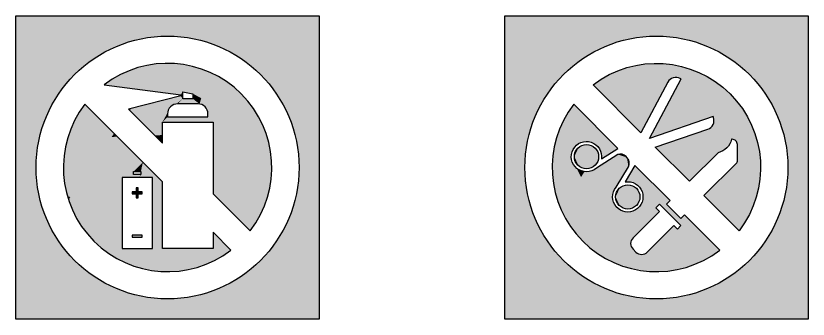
# Model space of a CAD drawing. Extents: x 1216 to 44401, y 2119 to 23617.
# Drawn here: x 35742 to 38353, y 9246 to 10246 of the extents above; entities that cross this region are included whole.
import ezdxf

# ---------------------------------------------------------------- set-up
doc = ezdxf.new("R2010")
doc.units = 0
doc.header["$LTSCALE"] = 10
doc.header["$MEASUREMENT"] = 0
doc.layers.get('0').update_dxf_attribs({"linetype": 'CONTINUOUS'})

# ---------------------------------------------------------------- blocks, each defined once
blk = doc.blocks.new('A$C2D9401E5')
at = {"color": 142, "true_color": 0x0094d4}
for points in [[(0, 0), (0, 1000), (1000, 1000), (1000, 0)], [(583.3, 743.3), (583.3, 726.7), (550, 726.7), (550, 750)], [(388.3, 486.7), (411.7, 486.7), (411.7, 476.7), (388.3, 476.7)], [(450, 466.7), (350, 466.7), (350, 233.3), (450, 233.3)], [(403.3, 420), (403.3, 433.3), (396.7, 433.3), (396.7, 420), (383.3, 420), (383.3, 413.3), (396.7, 413.3), (396.7, 400), (403.3, 400), (403.3, 413.3), (416.7, 413.3), (416.7, 420)], [(383.3, 276.5), (383.3, 269.8), (416.7, 269.8), (416.7, 276.5)]]:
    blk.add_lwpolyline(points, close=True, dxfattribs=at)
for points in [[(370.9, 692.8), (483.3, 580.3), (483.3, 650), (650, 650), (650, 413.6), (772.5, 291.1, 0.876493), (291.1, 772.5), (543.3, 739.2), (543.3, 736.6)], [(483.3, 233.3), (483.3, 453), (227.5, 708.9, 0.876493), (708.9, 227.5), (650, 286.4), (650, 233.3)], [(633.3, 666.7), (633.3, 676.7, 0.414214), (600, 710), (533.3, 710, 0.414214), (500, 676.7), (500, 666.7)]]:
    blk.add_lwpolyline(points, format="xyb", close=True, dxfattribs=at)
blk.add_circle((500, 500), 433.3, dxfattribs=at)
at = {"color": 142, "linetype": 'CONTINUOUS', "true_color": 0x0094d4}
for points in [[(245, 850.4), (289.3, 878.6), (0, 1000)], [(289.3, 878.6), (336.6, 901.4), (0, 1000)], [(336.6, 901.4), (386.4, 918.2), (0, 1000)], [(386.4, 918.2), (437.8, 928.8), (0, 1000)], [(437.8, 928.8), (490.2, 933.2), (0, 1000)], [(490.2, 933.2), (589.9, 1000), (0, 1000)], [(0, 589.1), (168.3, 778.8), (0, 1000)], [(168.3, 778.8), (204.5, 816.9), (0, 1000)], [(204.5, 816.9), (245, 850.4), (0, 1000)], [(490.2, 933.2), (542.7, 931.2), (589.9, 1000)], [(589.9, 1000), (542.7, 931.2), (552.8, 930.1)], [(589.9, 1000), (552.8, 930.1), (562.9, 928.7)], [(589.9, 1000), (562.9, 928.7), (573, 927.1)], [(589.9, 1000), (573, 927.1), (583, 925.3)], [(589.9, 1000), (583, 925.3), (593, 923.2)], [(589.9, 1000), (661.2, 902.2), (689.4, 1000)], [(589.9, 1000), (651.7, 905.9), (661.2, 902.2)], [(589.9, 1000), (642.1, 909.4), (651.7, 905.9)], [(589.9, 1000), (632.4, 912.6), (642.1, 909.4)], [(589.9, 1000), (622.6, 915.6), (632.4, 912.6)], [(589.9, 1000), (612.8, 918.4), (622.6, 915.6)], [(589.9, 1000), (602.9, 920.9), (612.8, 918.4)], [(589.9, 1000), (593, 923.2), (602.9, 920.9)], [(1000, 1000), (661.2, 902.2), (690.9, 889)], [(1000, 1000), (689.4, 1000), (661.2, 902.2)], [(1000, 1000), (690.9, 889), (719.6, 873.6)], [(1000, 1000), (719.6, 873.6), (747.1, 856)], [(1000, 1000), (747.1, 856), (773.1, 836.4)], [(1000, 1000), (773.1, 836.4), (797.6, 815)], [(1000, 1000), (797.6, 815), (820.4, 791.7)], [(1000, 1000), (820.4, 791.7), (841.4, 766.8)], [(1000, 1000), (841.4, 766.8), (860.5, 740.4)], [(1000, 1000), (860.5, 740.4), (877.6, 712.7)], [(1000, 1000), (877.6, 712.7), (892.5, 683.7)], [(1000, 1000), (892.5, 683.7), (905.2, 653.7)], [(1000, 1000), (905.2, 653.7), (915.6, 622.8)], [(1000, 1000), (915.6, 622.8), (1000, 625.9)], [(421.8, 755.3), (430.8, 836.3), (414.1, 832.4)], [(421.8, 755.3), (482, 842.9), (464.8, 841.5)], [(482, 842.9), (421.8, 755.3), (543.3, 739.2)], [(421.8, 755.3), (464.8, 841.5), (447.8, 839.3)], [(421.8, 755.3), (447.8, 839.3), (430.8, 836.3)], [(482, 842.9), (583.3, 743.3), (495.1, 843.3)], [(482, 842.9), (550, 750), (583.3, 743.3)], [(482, 842.9), (543.3, 739.2), (550, 750)], [(583.3, 743.3), (508.3, 843.2), (495.1, 843.3)], [(583.3, 743.3), (521.4, 842.7), (508.3, 843.2)], [(583.3, 743.3), (534.5, 841.6), (521.4, 842.7)], [(583.3, 743.3), (547.6, 840), (534.5, 841.6)], [(583.3, 743.3), (560.6, 837.9), (547.6, 840)], [(583.3, 743.3), (573.5, 835.4), (560.6, 837.9)], [(421.8, 755.3), (365.2, 815.8), (349.6, 808.6)], [(421.8, 755.3), (381.2, 822.1), (365.2, 815.8)], [(421.8, 755.3), (397.5, 827.7), (381.2, 822.1)], [(421.8, 755.3), (414.1, 832.4), (397.5, 827.7)], [(583.3, 743.3), (586.3, 832.3), (573.5, 835.4)], [(583.3, 743.3), (599, 828.8), (586.3, 832.3)], [(583.3, 743.3), (611.5, 824.7), (599, 828.8)], [(583.3, 743.3), (623.9, 820.2), (611.5, 824.7)], [(583.3, 743.3), (636, 815.2), (623.9, 820.2)], [(583.3, 743.3), (611, 728.5), (636, 815.2)], [(636, 815.2), (605.5, 709.5), (609.3, 708.7)], [(636, 815.2), (609.3, 708.7), (613, 707.4)], [(636, 815.2), (613, 707.4), (616.5, 705.6)], [(636, 815.2), (616.5, 705.6), (619.8, 703.5)], [(636, 815.2), (619.8, 703.5), (622.8, 701)], [(636, 815.2), (622.8, 701), (625.4, 698.2)], [(636, 815.2), (625.4, 698.2), (627.8, 695.1)], [(636, 815.2), (627.8, 695.1), (629.7, 691.7)], [(636, 815.2), (629.7, 691.7), (631.3, 688.1)], [(636, 815.2), (631.3, 688.1), (632.4, 684.4)], [(636, 815.2), (632.4, 684.4), (633.1, 680.6)], [(636, 815.2), (633.1, 680.6), (633.3, 676.7)], [(821.9, 619.4), (636, 815.2), (633.3, 666.7)], [(636, 815.2), (633.3, 676.7), (633.3, 666.7)], [(821.9, 619.4), (656.9, 805.4), (636, 815.2)], [(421.8, 755.3), (319.5, 792), (305.1, 782.6)], [(421.8, 755.3), (334.3, 800.7), (319.5, 792)], [(421.8, 755.3), (349.6, 808.6), (334.3, 800.7)], [(821.9, 619.4), (677.1, 794.1), (656.9, 805.4)], [(821.9, 619.4), (696.5, 781.5), (677.1, 794.1)], [(0, 589.1), (137, 736.7), (168.3, 778.8)], [(421.8, 755.3), (305.1, 782.6), (291.1, 772.5)], [(821.9, 619.4), (715, 767.6), (696.5, 781.5)], [(821.9, 619.4), (732.6, 752.6), (715, 767.6)], [(0, 589.1), (111, 691), (137, 736.7)], [(550, 726.7), (542.5, 736.4), (380.6, 695.3)], [(550, 726.7), (550, 735.6), (542.5, 736.4)], [(543.3, 739.2), (550, 735.6), (550, 750)], [(543.3, 739.2), (543.3, 736.3), (550, 735.6)], [(583.3, 743.3), (583.3, 731.7), (611, 728.5)], [(605.1, 709.6), (583.3, 731.7), (583.3, 726.7)], [(605.1, 709.6), (611, 728.5), (583.3, 731.7)], [(821.9, 619.4), (749, 736.3), (732.6, 752.6)], [(821.9, 619.4), (764.4, 719), (749, 736.3)], [(227.5, 708.9), (170.2, 595.4), (315.7, 600.8)], [(227.5, 708.9), (173.3, 605.6), (170.2, 595.4)], [(227.5, 708.9), (176.7, 615.7), (173.3, 605.6)], [(227.5, 708.9), (180.5, 625.6), (176.7, 615.7)], [(227.5, 708.9), (184.5, 635.5), (180.5, 625.6)], [(227.5, 708.9), (188.9, 645.2), (184.5, 635.5)], [(227.5, 708.9), (193.5, 654.8), (188.9, 645.2)], [(227.5, 708.9), (198.5, 664.2), (193.5, 654.8)], [(227.5, 708.9), (203.7, 673.5), (198.5, 664.2)], [(227.5, 708.9), (209.3, 682.6), (203.7, 673.5)], [(227.5, 708.9), (215.1, 691.6), (209.3, 682.6)], [(227.5, 708.9), (221.2, 700.3), (215.1, 691.6)], [(227.5, 708.9), (315.7, 600.8), (323.8, 612.5)], [(529, 709.7), (550, 726.7), (375.6, 688)], [(550, 726.7), (380.6, 695.3), (375.6, 688)], [(524.7, 708.9), (529, 709.7), (375.6, 688)], [(520.6, 707.5), (524.7, 708.9), (375.6, 688)], [(516.7, 705.5), (520.6, 707.5), (375.6, 688)], [(513, 703.1), (516.7, 705.5), (375.6, 688)], [(529, 709.7), (533.3, 710), (550, 726.7)], [(533.3, 710), (600, 710), (550, 726.7)], [(600, 710), (600.5, 710), (550, 726.7)], [(600.5, 710), (600.9, 710), (550, 726.7)], [(600.9, 710), (601.4, 710), (550, 726.7)], [(601.4, 710), (601.8, 709.9), (550, 726.7)], [(601.8, 709.9), (602.3, 709.9), (550, 726.7)], [(602.3, 709.9), (602.8, 709.9), (550, 726.7)], [(602.8, 709.9), (603.2, 709.8), (550, 726.7)], [(603.2, 709.8), (603.7, 709.8), (550, 726.7)], [(603.7, 709.8), (604.1, 709.7), (550, 726.7)], [(604.1, 709.7), (604.6, 709.7), (550, 726.7)], [(604.6, 709.7), (605.1, 709.6), (550, 726.7)], [(605.1, 709.6), (583.3, 726.7), (550, 726.7)], [(605.1, 709.6), (605.5, 709.5), (611, 728.5)], [(821.9, 619.4), (778.5, 700.8), (764.4, 719)], [(0, 589.1), (90.8, 642.5), (111, 691)], [(375.6, 688), (380.6, 695.3), (370.9, 692.8)], [(509.8, 700.2), (513, 703.1), (375.6, 688)], [(506.9, 697), (509.8, 700.2), (375.6, 688)], [(504.5, 693.3), (506.9, 697), (375.6, 688)], [(502.5, 689.4), (504.5, 693.3), (375.6, 688)], [(483.3, 650), (502.5, 689.4), (375.6, 688)], [(483.3, 650), (375.6, 688), (483.3, 606.9)], [(375.6, 688), (457.7, 606), (483.3, 606.9)], [(483.3, 650), (501.1, 685.3), (502.5, 689.4)], [(483.3, 650), (500.3, 681), (501.1, 685.3)], [(483.3, 650), (500, 676.7), (500.3, 681)], [(821.9, 619.4), (791.4, 681.6), (778.5, 700.8)], [(821.9, 619.4), (803, 661.5), (791.4, 681.6)], [(483.3, 650), (500, 666.7), (500, 676.7)], [(483.3, 650), (593.1, 666.7), (500, 666.7)], [(483.3, 650), (588.3, 650), (593.1, 666.7)], [(633.3, 666.7), (588.3, 650), (650, 650)], [(633.3, 666.7), (593.1, 666.7), (588.3, 650)], [(821.9, 619.4), (633.3, 666.7), (650, 650)], [(821.9, 619.4), (813.1, 640.8), (803, 661.5)], [(0, 589.1), (76.5, 592), (90.8, 642.5)], [(821.9, 619.4), (650, 650), (650, 613)], [(315.7, 600.8), (156.7, 500.1), (157, 484)], [(315.7, 600.8), (157, 516.2), (156.7, 500.1)], [(315.7, 600.8), (157, 484), (158.2, 467.9)], [(315.7, 600.8), (158.2, 532.2), (157, 516.2)], [(315.7, 600.8), (158.2, 467.9), (160.1, 451.9)], [(315.7, 600.8), (160.1, 548.2), (158.2, 532.2)], [(315.7, 600.8), (160.1, 451.9), (162.7, 436)], [(315.7, 600.8), (162.7, 564.1), (160.1, 548.2)], [(315.7, 600.8), (162.7, 436), (166, 420.3)], [(315.7, 600.8), (166.1, 579.8), (162.7, 564.1)], [(315.7, 600.8), (166, 420.3), (170.2, 404.7)], [(315.7, 600.8), (170.2, 595.4), (166.1, 579.8)], [(315.7, 600.8), (170.2, 404.7), (179.8, 402.8)], [(388.3, 486.7), (315.7, 600.8), (179.8, 402.8)], [(388.3, 486.7), (334.9, 601.5), (315.7, 600.8)], [(388.3, 486.7), (418.8, 517.6), (334.9, 601.5)], [(457.7, 606), (483.3, 580.3), (483.3, 606.9)], [(821.9, 619.4), (650, 413.6), (772.5, 291.1)], [(821.9, 619.4), (650, 613), (650, 413.6)], [(821.9, 619.4), (772.5, 291.1), (789.1, 314.8)], [(821.9, 619.4), (789.1, 314.8), (803.6, 339.7)], [(821.9, 619.4), (803.6, 339.7), (816, 365.8)], [(821.9, 619.4), (816, 365.8), (826.2, 392.8)], [(821.9, 619.4), (837.4, 563.8), (830.8, 591.9)], [(821.9, 619.4), (841.5, 535.2), (837.4, 563.8)], [(821.9, 619.4), (843.3, 506.4), (841.5, 535.2)], [(821.9, 619.4), (842.6, 477.6), (843.3, 506.4)], [(821.9, 619.4), (839.5, 448.9), (842.6, 477.6)], [(821.9, 619.4), (834, 420.6), (839.5, 448.9)], [(821.9, 619.4), (826.2, 392.8), (834, 420.6)], [(1000, 0), (1000, 625.9), (915, 375.3)], [(1000, 625.9), (928.7, 437), (915, 375.3)], [(1000, 625.9), (915.6, 622.8), (918.4, 612.8)], [(1000, 625.9), (918.4, 612.8), (921, 602.8)], [(1000, 625.9), (921, 602.8), (923.3, 592.7)], [(1000, 625.9), (923.3, 592.7), (925.4, 582.5)], [(1000, 625.9), (925.4, 582.5), (927.3, 572.3)], [(1000, 625.9), (927.3, 572.3), (928.9, 562)], [(1000, 625.9), (933.3, 500), (928.7, 437)], [(1000, 625.9), (928.9, 562), (930.2, 551.8)], [(1000, 625.9), (930.2, 551.8), (931.3, 541.4)], [(1000, 625.9), (931.3, 541.4), (932.2, 531.1)], [(1000, 625.9), (932.2, 531.1), (932.8, 520.7)], [(1000, 625.9), (932.8, 520.7), (933.2, 510.4)], [(1000, 625.9), (933.2, 510.4), (933.3, 500)], [(0, 437.5), (76.5, 592), (0, 589.1)], [(0, 437.5), (75, 584.4), (76.5, 592)], [(75, 584.4), (76.5, 592), (0, 589.1)], [(0, 437.5), (73.5, 576.8), (75, 584.4)], [(0, 437.5), (72.2, 569.2), (73.5, 576.8)], [(0, 140.9), (72.2, 569.2), (73.5, 576.8)], [(0, 437.5), (71.1, 561.6), (72.2, 569.2)], [(0, 140.9), (71.1, 561.6), (72.2, 569.2)], [(0, 437.5), (70, 553.9), (71.1, 561.6)], [(0, 140.9), (70, 553.9), (71.1, 561.6)], [(0, 437.5), (69.1, 546.2), (70, 553.9)], [(0, 140.9), (69.1, 546.2), (70, 553.9)], [(0, 437.5), (68.4, 538.6), (69.1, 546.2)], [(0, 140.9), (68.4, 538.6), (69.1, 546.2)], [(0, 437.5), (67.8, 530.9), (68.4, 538.6)], [(0, 140.9), (67.8, 530.9), (68.4, 538.6)], [(0, 437.5), (67.3, 523.2), (67.8, 530.9)], [(0, 140.9), (67.3, 523.2), (67.8, 530.9)], [(0, 437.5), (66.9, 515.4), (67.3, 523.2)], [(0, 140.9), (66.9, 515.4), (67.3, 523.2)], [(0, 437.5), (66.7, 507.7), (66.9, 515.4)], [(0, 140.9), (66.7, 507.7), (66.9, 515.4)], [(0, 437.5), (66.7, 500), (66.7, 507.7)], [(0, 140.9), (66.7, 500), (66.7, 507.7)], [(0, 437.5), (66.7, 493.6), (66.7, 500)], [(0, 140.9), (67, 483.2), (66.7, 500)], [(388.3, 486.7), (412.1, 486.7), (418.8, 517.6)], [(483.3, 453), (418.8, 517.6), (411.7, 484.5)], [(0, 437.5), (66.9, 487.2), (66.7, 493.6)], [(0, 437.5), (67.1, 480.7), (66.9, 487.2)], [(0, 140.9), (68, 466.4), (67, 483.2)], [(0, 437.5), (67.4, 474.3), (67.1, 480.7)], [(0, 437.5), (67.9, 467.9), (67.4, 474.3)], [(350, 466.7), (388.3, 486.7), (179.8, 402.8)], [(350, 466.7), (388.3, 476.7), (388.3, 486.7)], [(350, 466.7), (410, 476.7), (388.3, 476.7)], [(350, 466.7), (407.8, 466.7), (410, 476.7)], [(411.7, 476.7), (407.8, 466.7), (450, 466.7)], [(411.7, 476.7), (410, 476.7), (407.8, 466.7)], [(483.3, 453), (411.7, 484.5), (450, 466.7)], [(411.7, 484.5), (411.7, 476.7), (450, 466.7)], [(0, 437.5), (68.4, 461.5), (67.9, 467.9)], [(0, 140.9), (69.6, 449.6), (68, 466.4)], [(0, 437.5), (69, 455.1), (68.4, 461.5)], [(0, 437.5), (69.7, 448.7), (69, 455.1)], [(0, 140.9), (71.9, 433), (69.6, 449.6)], [(0, 437.5), (70.5, 442.4), (69.7, 448.7)], [(350, 466.7), (179.8, 402.8), (350, 370)], [(483.3, 453), (450, 466.7), (483.3, 344.3)], [(450, 466.7), (450, 350.8), (483.3, 344.3)], [(0, 437.5), (71.4, 436), (70.5, 442.4)], [(0, 140.9), (73.5, 423.3), (0, 437.5)], [(0, 437.5), (72.4, 429.7), (71.4, 436)], [(0, 437.5), (73.5, 423.3), (72.4, 429.7)], [(0, 140.9), (74.8, 416.4), (71.9, 433)], [(0, 140.9), (75.5, 413.1), (73.5, 423.3)], [(403.3, 420), (383.3, 413.3), (396.7, 413.3)], [(403.3, 420), (383.3, 420), (383.3, 413.3)], [(403.3, 420), (396.7, 420), (383.3, 420)], [(403.3, 420), (396.7, 433.3), (396.7, 420)], [(403.3, 420), (403.3, 433.3), (396.7, 433.3)], [(403.3, 420), (396.7, 400), (403.3, 400)], [(403.3, 420), (396.7, 413.3), (396.7, 400)], [(416.7, 413.3), (403.3, 420), (403.3, 413.3)], [(403.3, 420), (403.3, 400), (403.3, 413.3)], [(416.7, 413.3), (416.7, 420), (403.3, 420)], [(0, 140.9), (78.4, 399.9), (74.8, 416.4)], [(0, 140.9), (77.7, 403), (75.5, 413.1)], [(0, 140.9), (80.1, 392.9), (77.7, 403)], [(0, 140.9), (82.6, 383.7), (78.4, 399.9)], [(0, 140.9), (82.8, 382.8), (80.1, 392.9)], [(170.2, 404.7), (173.5, 393.7), (179.8, 402.8)], [(170.2, 404.7), (173.2, 394.6), (173.5, 393.7)], [(170.2, 404.7), (173, 395.5), (173.2, 394.6)], [(170.2, 404.7), (172.7, 396.4), (173, 395.5)], [(170.2, 404.7), (172.4, 397.3), (172.7, 396.4)], [(170.2, 404.7), (172.1, 398.3), (172.4, 397.3)], [(170.2, 404.7), (171.8, 399.2), (172.1, 398.3)], [(170.2, 404.7), (171.5, 400.1), (171.8, 399.2)], [(170.2, 404.7), (171.2, 401), (171.5, 400.1)], [(170.2, 404.7), (171, 401.9), (171.2, 401)], [(170.2, 404.7), (170.7, 402.9), (171, 401.9)], [(170.2, 404.7), (170.4, 403.8), (170.7, 402.9)], [(350, 233.3), (179.8, 402.8), (173.5, 393.7)], [(350, 233.3), (173.5, 393.7), (184.7, 364.2)], [(350, 233.3), (350, 370), (179.8, 402.8)], [(0, 140.9), (87.4, 367.5), (82.6, 383.7)], [(0, 140.9), (85.8, 372.8), (82.8, 382.8)], [(0, 140.9), (88.9, 362.9), (85.8, 372.8)], [(0, 140.9), (92.9, 351.6), (87.4, 367.5)], [(1000, 0), (915, 375.3), (892.4, 316.2)], [(0, 140.9), (92.3, 353.1), (88.9, 362.9)], [(0, 140.9), (96, 343.3), (92.3, 353.1)], [(0, 140.9), (98.9, 335.9), (92.9, 351.6)], [(0, 140.9), (99.9, 333.7), (96, 343.3)], [(350, 233.3), (184.7, 364.2), (198.4, 335.9)], [(447, 160.8), (483.3, 344.3), (450, 233.3)], [(447, 160.8), (483.3, 286.5), (483.3, 344.3)], [(483.3, 344.3), (450, 350.8), (450, 233.3)], [(0, 140.9), (105.6, 320.5), (98.9, 335.9)], [(0, 140.9), (104, 324.1), (99.9, 333.7)], [(0, 140.9), (108.3, 314.7), (104, 324.1)], [(0, 140.9), (112.9, 305.3), (105.6, 320.5)], [(0, 140.9), (112.9, 305.3), (108.3, 314.7)], [(350, 233.3), (198.4, 335.9), (214.7, 308.9)], [(1000, 0), (892.4, 316.2), (861.5, 261.1)], [(112.9, 305.3), (0, 0), (129, 276.1)], [(112.9, 305.3), (0, 140.9), (0, 0)], [(350, 233.3), (214.7, 308.9), (233.4, 283.6)], [(0, 0), (147.3, 248.3), (129, 276.1)], [(350, 233.3), (233.4, 283.6), (254.4, 260.1)], [(383.3, 276.5), (416.7, 269.8), (416.7, 276.5)], [(383.3, 276.5), (383.3, 269.8), (416.7, 269.8)], [(483.3, 233.3), (483.3, 286.5), (447, 160.8)], [(708.9, 227.5), (650, 286.4), (650, 233.3)], [(0, 0), (167.7, 221.9), (147.3, 248.3)], [(350, 233.3), (254.4, 260.1), (277.4, 238.6)], [(350, 233.3), (277.4, 238.6), (302.3, 219.3)], [(1000, 0), (861.5, 261.1), (822.9, 211)], [(0, 0), (190.1, 197.1), (167.7, 221.9)], [(350, 233.3), (302.3, 219.3), (328.8, 202.4)], [(350, 233.3), (328.8, 202.4), (356.8, 187.9)], [(447, 160.8), (350, 233.3), (416.2, 167.1)], [(447, 160.8), (450, 233.3), (350, 233.3)], [(350, 233.3), (386, 176.1), (416.2, 167.1)], [(350, 233.3), (356.8, 187.9), (386, 176.1)], [(483.3, 233.3), (447, 160.8), (470, 158)], [(483.3, 233.3), (470, 158), (493.1, 156.7)], [(483.3, 233.3), (708.9, 227.5), (650, 233.3)], [(483.3, 233.3), (690, 214.1), (708.9, 227.5)], [(483.3, 233.3), (670.3, 201.9), (690, 214.1)], [(483.3, 233.3), (649.9, 191.1), (670.3, 201.9)], [(483.3, 233.3), (628.7, 181.7), (649.9, 191.1)], [(483.3, 233.3), (607, 173.8), (628.7, 181.7)], [(483.3, 233.3), (584.8, 167.3), (607, 173.8)], [(483.3, 233.3), (562.2, 162.3), (584.8, 167.3)], [(483.3, 233.3), (539.3, 158.9), (562.2, 162.3)], [(483.3, 233.3), (516.2, 157.1), (539.3, 158.9)], [(483.3, 233.3), (493.1, 156.7), (516.2, 157.1)], [(1000, 0), (822.9, 211), (777.4, 167.1)], [(0, 0), (214.3, 174.2), (190.1, 197.1)], [(0, 0), (240.2, 153.2), (214.3, 174.2)], [(1000, 0), (777.4, 167.1), (726, 130.3)], [(0, 0), (267.6, 134.3), (240.2, 153.2)], [(0, 0), (296.4, 117.5), (267.6, 134.3)], [(0, 0), (326.4, 102.9), (296.4, 117.5)], [(1000, 0), (726, 130.3), (669.9, 101.3)], [(0, 0), (357.5, 90.8), (326.4, 102.9)], [(0, 0), (389.4, 81), (357.5, 90.8)], [(0, 0), (421.9, 73.8), (389.4, 81)], [(1000, 0), (610, 80.9), (547.9, 69.3)], [(1000, 0), (669.9, 101.3), (610, 80.9)], [(0, 0), (400.6, 0), (421.9, 73.8)], [(421.9, 73.8), (400.6, 0), (1000, 0)], [(421.9, 73.8), (1000, 0), (484.7, 66.9)], [(1000, 0), (547.9, 69.3), (484.7, 66.9)]]:
    blk.add_solid(points, dxfattribs=at)
at = {"color": 142, "true_color": 0x0094d4}
blk.add_solid([(315.7, 600.8), (323.8, 612.5), (315.7, 600.8), (334.9, 601.5)], dxfattribs=at)
blk = doc.blocks.new('A$C75FB7960')
at = {"color": 142, "true_color": 0x0094d4}
blk.add_lwpolyline([(0, 0), (0, 1000), (1000, 1000), (1000, 0)], close=True, dxfattribs=at)
for points in [[(772.5, 291.1), (656.2, 407.4), (764.7, 515.9, 0.198912), (766.7, 520.6), (766.7, 576.3, 0.414214), (750, 593), (747.5, 593, -0.290326), (703.4, 548.8), (609.1, 454.5), (496.2, 567.5), (669.4, 626.6, 0.414214), (688.2, 664.6), (687.1, 667.8), (476.7, 596.1), (581.4, 792.2), (578.4, 793.7, 0.414214), (537.8, 781.4), (448.9, 614.8), (291.1, 772.5, -0.876493)], [(399.8, 536.5, 0.285913), (372.4, 542.9), (302.2, 498.1, -5.57126), (318.9, 528.6), (373.2, 563.2), (227.5, 708.9, 0.876493), (708.9, 227.5), (592.6, 343.8), (580.8, 332), (533.7, 379.1), (545.5, 390.9), (429.2, 507.1), (397, 452.4, -5.57126), (367, 434.9), (407.6, 502, 0.330211), (402.9, 533.4)], [(432.3, 221.2, 0.414214), (470, 221.2), (557.3, 308.4), (569, 296.6), (580.8, 308.4), (510.1, 379.1), (498.3, 367.3), (510.1, 355.5), (422.9, 268.3, 0.414214), (422.9, 230.6)]]:
    blk.add_lwpolyline(points, format="xyb", close=True, dxfattribs=at)
for centre, radius in [((500, 500), 433.3), ((269.5, 535.9), 40), ((405.6, 403.1), 40)]:
    blk.add_circle(centre, radius, dxfattribs=at)
at = {"color": 142, "linetype": 'CONTINUOUS', "true_color": 0x0094d4}
for points in [[(0, 1000), (0, 0), (73.7, 422)], [(66.7, 500), (0, 1000), (73.7, 422)], [(66.7, 500), (69.6, 550.2), (0, 1000)], [(69.6, 550.2), (78.3, 599.6), (0, 1000)], [(78.3, 599.6), (92.6, 647.8), (0, 1000)], [(92.6, 647.8), (112.5, 693.9), (0, 1000)], [(112.5, 693.9), (137.5, 737.5), (0, 1000)], [(137.5, 737.5), (167.5, 777.8), (0, 1000)], [(167.5, 777.8), (201.9, 814.5), (0, 1000)], [(201.9, 814.5), (240.3, 846.9), (0, 1000)], [(240.3, 846.9), (282.1, 874.6), (0, 1000)], [(282.1, 874.6), (327, 897.3), (0, 1000)], [(327, 897.3), (374.1, 914.6), (0, 1000)], [(374.1, 914.6), (365.6, 1000), (0, 1000)], [(1000, 1000), (365.6, 1000), (422.9, 926.4)], [(374.1, 914.6), (422.9, 926.4), (365.6, 1000)], [(1000, 1000), (422.9, 926.4), (485.7, 933.1)], [(1000, 1000), (485.7, 933.1), (548.8, 930.6)], [(1000, 1000), (548.8, 930.6), (610.8, 918.9)], [(1000, 1000), (610.8, 918.9), (670.5, 898.4)], [(1000, 1000), (670.5, 898.4), (726.6, 869.4)], [(1000, 1000), (726.6, 869.4), (777.8, 832.5)], [(1000, 1000), (777.8, 832.5), (823.2, 788.6)], [(1000, 1000), (823.2, 788.6), (861.7, 738.6)], [(1000, 1000), (861.7, 738.6), (892.5, 683.6)], [(1000, 1000), (892.5, 683.6), (915, 624.6)], [(1000, 1000), (915, 624.6), (928.7, 563)], [(1000, 1000), (928.7, 563), (933.3, 500)], [(1000, 1000), (929, 438.7), (1000, 185.8)], [(1000, 1000), (930.9, 454), (929, 438.7)], [(1000, 1000), (932.2, 469.3), (930.9, 454)], [(1000, 1000), (933.1, 484.6), (932.2, 469.3)], [(1000, 1000), (933.3, 500), (933.1, 484.6)], [(537.1, 780), (435.2, 837.2), (417.9, 833.4)], [(537.1, 780), (452.6, 840), (435.2, 837.2)], [(537.1, 780), (470.2, 842), (452.6, 840)], [(537.1, 780), (487.9, 843.1), (470.2, 842)], [(541.8, 840.8), (487.9, 843.1), (537.1, 780)], [(541.8, 840.8), (537.1, 780), (537.8, 781.4)], [(541.8, 840.8), (537.8, 781.4), (539.9, 784.7)], [(541.8, 840.8), (539.9, 784.7), (542.4, 787.8)], [(822.9, 616.8), (541.8, 840.8), (581.4, 792.2)], [(822.9, 616.8), (594.7, 830), (541.8, 840.8)], [(541.8, 840.8), (578.4, 793.7), (581.4, 792.2)], [(541.8, 840.8), (574.9, 795.3), (578.4, 793.7)], [(541.8, 840.8), (571.1, 796.5), (574.9, 795.3)], [(541.8, 840.8), (567.2, 797.1), (571.1, 796.5)], [(541.8, 840.8), (563.3, 797.2), (567.2, 797.1)], [(541.8, 840.8), (559.4, 796.9), (563.3, 797.2)], [(541.8, 840.8), (555.6, 796), (559.4, 796.9)], [(541.8, 840.8), (551.9, 794.6), (555.6, 796)], [(541.8, 840.8), (548.4, 792.7), (551.9, 794.6)], [(541.8, 840.8), (545.3, 790.4), (548.4, 792.7)], [(541.8, 840.8), (542.4, 787.8), (545.3, 790.4)], [(537.1, 780), (351.4, 809.5), (335.6, 801.4)], [(537.1, 780), (367.5, 816.7), (351.4, 809.5)], [(537.1, 780), (384, 823.1), (367.5, 816.7)], [(537.1, 780), (400.8, 828.7), (384, 823.1)], [(537.1, 780), (417.9, 833.4), (400.8, 828.7)], [(822.9, 616.8), (645.2, 811.1), (594.7, 830)], [(822.9, 616.8), (692.2, 784.5), (645.2, 811.1)], [(537.1, 780), (320.3, 792.5), (305.5, 782.9)], [(537.1, 780), (335.6, 801.4), (320.3, 792.5)], [(581.4, 792.2), (559.5, 751.2), (637.6, 650.9)], [(822.9, 616.8), (581.4, 792.2), (687.1, 667.8)], [(581.4, 792.2), (637.6, 650.9), (687.1, 667.8)], [(822.9, 616.8), (734.4, 750.9), (692.2, 784.5)], [(537.1, 780), (305.5, 782.9), (291.1, 772.5)], [(537.1, 780), (291.1, 772.5), (448.9, 614.8)], [(476.7, 596.1), (637.6, 650.9), (559.5, 751.2)], [(822.9, 616.8), (770.8, 711), (734.4, 750.9)], [(298.5, 576.6), (227.5, 708.9), (218, 695.9)], [(298.5, 576.6), (317.1, 619.3), (227.5, 708.9)], [(822.9, 616.8), (800.6, 666), (770.8, 711)], [(298.5, 576.6), (209.2, 682.5), (201, 668.7)], [(298.5, 576.6), (218, 695.9), (209.2, 682.5)], [(193.4, 654.6), (158.2, 531.9), (247.8, 581)], [(193.4, 654.6), (160, 547.9), (158.2, 531.9)], [(193.4, 654.6), (162.6, 563.7), (160, 547.9)], [(193.4, 654.6), (166, 579.4), (162.6, 563.7)], [(193.4, 654.6), (170, 594.9), (166, 579.4)], [(193.4, 654.6), (174.8, 610.2), (170, 594.9)], [(193.4, 654.6), (180.3, 625.3), (174.8, 610.2)], [(193.4, 654.6), (186.5, 640.1), (180.3, 625.3)], [(298.5, 576.6), (201, 668.7), (193.4, 654.6)], [(298.5, 576.6), (193.4, 654.6), (290.9, 581.1)], [(193.4, 654.6), (282.5, 584.2), (290.9, 581.1)], [(193.4, 654.6), (273.8, 585.7), (282.5, 584.2)], [(193.4, 654.6), (264.9, 585.7), (273.8, 585.7)], [(193.4, 654.6), (256.1, 584.1), (264.9, 585.7)], [(193.4, 654.6), (247.8, 581), (256.1, 584.1)], [(822.9, 616.8), (687.1, 667.8), (688.2, 664.6)], [(822.9, 616.8), (688.2, 664.6), (689.2, 660.8)], [(822.9, 616.8), (689.2, 660.8), (689.7, 657)], [(822.9, 616.8), (689.7, 653), (689.2, 649.1)], [(822.9, 616.8), (689.7, 657), (689.7, 653)], [(822.9, 616.8), (673.1, 628.1), (669.4, 626.6)], [(822.9, 616.8), (676.5, 630), (673.1, 628.1)], [(822.9, 616.8), (679.6, 632.4), (676.5, 630)], [(822.9, 616.8), (682.3, 635.2), (679.6, 632.4)], [(822.9, 616.8), (684.7, 638.3), (682.3, 635.2)], [(822.9, 616.8), (686.7, 641.7), (684.7, 638.3)], [(822.9, 616.8), (688.2, 645.3), (686.7, 641.7)], [(822.9, 616.8), (689.2, 649.1), (688.2, 645.3)], [(317.1, 619.3), (298.5, 576.6), (302.1, 573.8)], [(317.1, 619.3), (302.1, 573.8), (305.5, 570.6)], [(317.1, 619.3), (305.5, 570.6), (308.5, 567.2)], [(317.1, 619.3), (308.5, 567.2), (311.2, 563.5)], [(317.1, 619.3), (311.2, 563.5), (313.5, 559.6)], [(317.1, 619.3), (313.5, 559.6), (315.5, 555.4)], [(317.1, 619.3), (315.5, 555.4), (317.1, 551.2)], [(317.1, 619.3), (319.5, 537.7), (373.2, 563.2)], [(317.1, 619.3), (319.1, 542.2), (319.5, 537.7)], [(317.1, 619.3), (318.3, 546.7), (319.1, 542.2)], [(317.1, 619.3), (317.1, 551.2), (318.3, 546.7)], [(703.4, 548.8), (659.3, 623.1), (496.2, 567.5)], [(669.4, 626.6), (659.3, 623.1), (714.3, 552.4)], [(703.4, 548.8), (714.3, 552.4), (659.3, 623.1)], [(822.9, 616.8), (669.4, 626.6), (756.4, 591.7)], [(669.4, 626.6), (754.3, 592.4), (756.4, 591.7)], [(669.4, 626.6), (752.2, 592.8), (754.3, 592.4)], [(669.4, 626.6), (750, 593), (752.2, 592.8)], [(669.4, 626.6), (747.5, 593), (750, 593)], [(669.4, 626.6), (746.4, 588.6), (747.5, 593)], [(669.4, 626.6), (744.9, 584.3), (746.4, 588.6)], [(669.4, 626.6), (743.1, 580.2), (744.9, 584.3)], [(669.4, 626.6), (740.9, 576.2), (743.1, 580.2)], [(669.4, 626.6), (738.5, 572.4), (740.9, 576.2)], [(669.4, 626.6), (735.7, 568.8), (738.5, 572.4)], [(669.4, 626.6), (732.7, 565.4), (735.7, 568.8)], [(669.4, 626.6), (729.5, 562.2), (732.7, 565.4)], [(669.4, 626.6), (726, 559.3), (729.5, 562.2)], [(669.4, 626.6), (722.3, 556.7), (726, 559.3)], [(669.4, 626.6), (718.4, 554.4), (722.3, 556.7)], [(669.4, 626.6), (714.3, 552.4), (718.4, 554.4)], [(822.9, 616.8), (756.4, 591.7), (758.3, 590.7)], [(822.9, 616.8), (758.3, 590.7), (760.1, 589.5)], [(822.9, 616.8), (760.1, 589.5), (761.8, 588.1)], [(822.9, 616.8), (761.8, 588.1), (763.2, 586.4)], [(822.9, 616.8), (763.2, 586.4), (764.4, 584.6)], [(822.9, 616.8), (764.4, 584.6), (765.4, 582.7)], [(764.7, 515.9), (822.9, 616.8), (766.7, 576.3)], [(764.7, 515.9), (837.2, 564.8), (822.9, 616.8)], [(822.9, 616.8), (765.4, 582.7), (766.1, 580.6)], [(822.9, 616.8), (766.1, 580.6), (766.5, 578.5)], [(822.9, 616.8), (766.5, 578.5), (766.7, 576.3)], [(158.2, 531.9), (240.2, 576.4), (247.8, 581)], [(158.2, 531.9), (233.5, 570.6), (240.2, 576.4)], [(229.5, 535.9), (269.5, 575.9), (262.5, 575.3)], [(229.5, 535.9), (276.4, 575.3), (269.5, 575.9)], [(229.5, 535.9), (262.5, 575.3), (255.8, 573.5)], [(229.5, 535.9), (283.2, 573.5), (276.4, 575.3)], [(158.2, 531.9), (227.9, 563.7), (233.5, 570.6)], [(158.2, 531.9), (223.6, 555.8), (227.9, 563.7)], [(158.2, 531.9), (220.8, 547.4), (223.6, 555.8)], [(229.5, 535.9), (255.8, 573.5), (249.5, 570.6)], [(229.5, 535.9), (289.5, 570.6), (283.2, 573.5)], [(229.5, 535.9), (249.5, 570.6), (243.8, 566.6)], [(229.5, 535.9), (295.2, 566.6), (289.5, 570.6)], [(229.5, 535.9), (243.8, 566.6), (238.8, 561.6)], [(229.5, 535.9), (300.1, 561.6), (295.2, 566.6)], [(229.5, 535.9), (238.8, 561.6), (234.8, 555.9)], [(229.5, 535.9), (304.1, 555.9), (300.1, 561.6)], [(229.5, 535.9), (234.8, 555.9), (231.9, 549.6)], [(229.5, 535.9), (307.1, 549.6), (304.1, 555.9)], [(229.5, 535.9), (231.9, 549.6), (230.1, 542.9)], [(229.5, 535.9), (308.9, 542.9), (307.1, 549.6)], [(319.4, 533.1), (318.9, 528.6), (373.2, 563.2)], [(319.5, 537.7), (319.4, 533.1), (373.2, 563.2)], [(703.4, 548.8), (496.2, 567.5), (609.1, 454.5)], [(703.4, 548.8), (713.5, 552.1), (714.3, 552.4)], [(703.4, 548.8), (712.6, 551.7), (713.5, 552.1)], [(703.4, 548.8), (711.7, 551.3), (712.6, 551.7)], [(703.4, 548.8), (710.8, 551), (711.7, 551.3)], [(703.4, 548.8), (709.9, 550.7), (710.8, 551)], [(703.4, 548.8), (709, 550.4), (709.9, 550.7)], [(703.4, 548.8), (708, 550.1), (709, 550.4)], [(703.4, 548.8), (707.1, 549.8), (708, 550.1)], [(703.4, 548.8), (706.2, 549.5), (707.1, 549.8)], [(703.4, 548.8), (705.3, 549.3), (706.2, 549.5)], [(703.4, 548.8), (704.3, 549), (705.3, 549.3)], [(764.7, 515.9), (843.2, 511.1), (837.2, 564.8)], [(357.1, 391), (158.2, 531.9), (157.9, 470.8)], [(158.2, 531.9), (219.6, 538.6), (220.8, 547.4)], [(158.2, 531.9), (219.9, 529.7), (219.6, 538.6)], [(158.2, 531.9), (221.7, 521), (219.9, 529.7)], [(158.2, 531.9), (225.1, 512.8), (221.7, 521)], [(158.2, 531.9), (251.6, 468.7), (225.1, 512.8)], [(357.1, 391), (355.9, 398.2), (158.2, 531.9)], [(229.5, 535.9), (309.5, 535.9), (308.9, 542.9)], [(229.5, 535.9), (308.9, 529), (309.5, 535.9)], [(229.5, 535.9), (307.1, 522.2), (308.9, 529)], [(229.5, 535.9), (304.1, 515.9), (307.1, 522.2)], [(229.5, 535.9), (300.1, 510.2), (304.1, 515.9)], [(229.5, 535.9), (295.2, 505.3), (300.1, 510.2)], [(229.5, 535.9), (289.5, 501.3), (295.2, 505.3)], [(229.5, 535.9), (283.2, 498.3), (289.5, 501.3)], [(229.5, 535.9), (276.4, 496.5), (283.2, 498.3)], [(229.5, 535.9), (269.5, 495.9), (276.4, 496.5)], [(229.5, 535.9), (262.5, 496.5), (269.5, 495.9)], [(229.5, 535.9), (255.8, 498.3), (262.5, 496.5)], [(229.5, 535.9), (249.5, 501.3), (255.8, 498.3)], [(229.5, 535.9), (243.8, 505.3), (249.5, 501.3)], [(229.5, 535.9), (238.8, 510.2), (243.8, 505.3)], [(229.5, 535.9), (234.8, 515.9), (238.8, 510.2)], [(229.5, 535.9), (231.9, 522.2), (234.8, 515.9)], [(229.5, 535.9), (230.1, 529), (231.9, 522.2)], [(299.2, 495.7), (296.1, 493.6), (356.9, 533)], [(296.1, 493.6), (367, 434.9), (356.9, 533)], [(302.2, 498.1), (299.2, 495.7), (356.9, 533)], [(402.9, 533.4), (372.4, 542.9), (356.9, 533)], [(402.9, 533.4), (356.9, 533), (399.5, 488.6)], [(367, 434.9), (399.5, 488.6), (356.9, 533)], [(402.9, 533.4), (374.8, 543.6), (372.4, 542.9)], [(402.9, 533.4), (377.2, 544.1), (374.8, 543.6)], [(402.9, 533.4), (379.7, 544.3), (377.2, 544.1)], [(402.9, 533.4), (382.1, 544.3), (379.7, 544.3)], [(402.9, 533.4), (384.6, 544.1), (382.1, 544.3)], [(402.9, 533.4), (387, 543.6), (384.6, 544.1)], [(402.9, 533.4), (389.4, 543), (387, 543.6)], [(402.9, 533.4), (391.7, 542.1), (389.4, 543)], [(402.9, 533.4), (393.9, 541), (391.7, 542.1)], [(402.9, 533.4), (396, 539.7), (393.9, 541)], [(402.9, 533.4), (398, 538.2), (396, 539.7)], [(402.9, 533.4), (399.8, 536.5), (398, 538.2)], [(402.9, 533.4), (399.5, 488.6), (407.6, 502)], [(402.9, 533.4), (406.5, 529), (404.8, 531.3)], [(402.9, 533.4), (407.9, 526.6), (406.5, 529)], [(402.9, 533.4), (409, 524), (407.9, 526.6)], [(402.9, 533.4), (409.9, 521.3), (409, 524)], [(402.9, 533.4), (410.4, 518.5), (409.9, 521.3)], [(402.9, 533.4), (410.7, 515.7), (410.4, 518.5)], [(402.9, 533.4), (410.7, 512.8), (410.7, 515.7)], [(402.9, 533.4), (410.3, 510), (410.7, 512.8)], [(402.9, 533.4), (409.7, 507.3), (410.3, 510)], [(402.9, 533.4), (408.8, 504.6), (409.7, 507.3)], [(402.9, 533.4), (407.6, 502), (408.8, 504.6)], [(251.6, 468.7), (229.9, 505.3), (225.1, 512.8)], [(251.6, 468.7), (236, 498.8), (229.9, 505.3)], [(251.6, 468.7), (243.1, 493.4), (236, 498.8)], [(429.2, 507.1), (397, 452.4), (405.9, 453.1)], [(429.2, 507.1), (405.9, 453.1), (414.8, 452.3)], [(429.2, 507.1), (414.8, 452.3), (423.4, 449.9)], [(429.2, 507.1), (423.4, 449.9), (431.4, 446)], [(580.8, 308.4), (429.2, 507.1), (510.1, 379.1)], [(580.8, 308.4), (533.7, 379.1), (429.2, 507.1)], [(429.2, 507.1), (453.2, 418.7), (510.1, 379.1)], [(429.2, 507.1), (449.6, 426.9), (453.2, 418.7)], [(429.2, 507.1), (444.7, 434.3), (449.6, 426.9)], [(429.2, 507.1), (438.6, 440.8), (444.7, 434.3)], [(429.2, 507.1), (431.4, 446), (438.6, 440.8)], [(533.7, 379.1), (545.5, 390.9), (429.2, 507.1)], [(656.2, 407.4), (829.7, 404.3), (752.4, 503.6)], [(764.7, 515.9), (752.4, 503.6), (829.7, 404.3)], [(764.7, 515.9), (840.7, 457.2), (843.2, 511.1)], [(764.7, 515.9), (829.7, 404.3), (840.7, 457.2)], [(766.7, 520.6), (766.7, 520.1), (766.6, 519.7)], [(357.1, 391), (157.9, 470.8), (168.5, 410.7)], [(251.6, 468.7), (251, 489.4), (243.1, 493.4)], [(251.6, 468.7), (259.5, 486.9), (251, 489.4)], [(263.3, 486.3), (259.5, 486.9), (251.6, 468.7)], [(263.3, 486.3), (251.6, 468.7), (355.9, 398.2)], [(267.1, 486), (263.3, 486.3), (367, 434.9)], [(263.3, 486.3), (365, 432.3), (367, 434.9)], [(263.3, 486.3), (363.2, 429.6), (365, 432.3)], [(263.3, 486.3), (361.5, 426.7), (363.2, 429.6)], [(263.3, 486.3), (360.1, 423.8), (361.5, 426.7)], [(263.3, 486.3), (358.8, 420.7), (360.1, 423.8)], [(263.3, 486.3), (357.8, 417.6), (358.8, 420.7)], [(263.3, 486.3), (356.9, 414.5), (357.8, 417.6)], [(263.3, 486.3), (356.3, 411.3), (356.9, 414.5)], [(263.3, 486.3), (355.9, 408), (356.3, 411.3)], [(263.3, 486.3), (355.7, 404.7), (355.9, 408)], [(263.3, 486.3), (355.7, 401.5), (355.7, 404.7)], [(263.3, 486.3), (355.9, 398.2), (355.7, 401.5)], [(270.9, 485.9), (267.1, 486), (367, 434.9)], [(274.7, 486.2), (270.9, 485.9), (367, 434.9)], [(278.4, 486.7), (274.7, 486.2), (367, 434.9)], [(282.2, 487.5), (278.4, 486.7), (367, 434.9)], [(285.8, 488.6), (282.2, 487.5), (367, 434.9)], [(289.3, 490), (285.8, 488.6), (367, 434.9)], [(292.8, 491.7), (289.3, 490), (367, 434.9)], [(296.1, 493.6), (292.8, 491.7), (367, 434.9)], [(0, 0), (94.8, 346.5), (73.7, 422)], [(365.6, 403.1), (405.6, 443.1), (398.7, 442.5)], [(365.6, 403.1), (412.6, 442.5), (405.6, 443.1)], [(365.6, 403.1), (398.7, 442.5), (392, 440.7)], [(365.6, 403.1), (419.3, 440.7), (412.6, 442.5)], [(365.6, 403.1), (392, 440.7), (385.6, 437.8)], [(365.6, 403.1), (425.6, 437.8), (419.3, 440.7)], [(365.6, 403.1), (385.6, 437.8), (379.9, 433.8)], [(365.6, 403.1), (431.4, 433.8), (425.6, 437.8)], [(365.6, 403.1), (379.9, 433.8), (375, 428.9)], [(365.6, 403.1), (436.3, 428.9), (431.4, 433.8)], [(365.6, 403.1), (375, 428.9), (371, 423.1)], [(365.6, 403.1), (440.3, 423.1), (436.3, 428.9)], [(365.6, 403.1), (371, 423.1), (368.1, 416.8)], [(365.6, 403.1), (443.2, 416.8), (440.3, 423.1)], [(453.2, 418.7), (455.2, 410), (510.1, 379.1)], [(926.5, 423.5), (923.6, 408.4), (1000, 185.8)], [(929, 438.7), (926.5, 423.5), (1000, 185.8)], [(357.1, 391), (168.5, 410.7), (189.6, 353.3)], [(365.6, 403.1), (368.1, 416.8), (366.3, 410.1)], [(365.6, 403.1), (445, 410.1), (443.2, 416.8)], [(365.6, 403.1), (445.6, 403.1), (445, 410.1)], [(365.6, 403.1), (445, 396.2), (445.6, 403.1)], [(365.6, 403.1), (443.2, 389.5), (445, 396.2)], [(365.6, 403.1), (440.3, 383.1), (443.2, 389.5)], [(365.6, 403.1), (436.3, 377.4), (440.3, 383.1)], [(365.6, 403.1), (431.4, 372.5), (436.3, 377.4)], [(365.6, 403.1), (425.6, 368.5), (431.4, 372.5)], [(365.6, 403.1), (419.3, 365.6), (425.6, 368.5)], [(365.6, 403.1), (412.6, 363.7), (419.3, 365.6)], [(365.6, 403.1), (405.6, 363.1), (412.6, 363.7)], [(365.6, 403.1), (398.7, 363.7), (405.6, 363.1)], [(365.6, 403.1), (392, 365.6), (398.7, 363.7)], [(365.6, 403.1), (385.6, 368.5), (392, 365.6)], [(365.6, 403.1), (379.9, 372.5), (385.6, 368.5)], [(365.6, 403.1), (375, 377.4), (379.9, 372.5)], [(365.6, 403.1), (371, 383.1), (375, 377.4)], [(365.6, 403.1), (368.1, 389.5), (371, 383.1)], [(365.6, 403.1), (366.3, 396.2), (368.1, 389.5)], [(454.5, 392.3), (451.8, 383.8), (510.1, 379.1)], [(455.6, 401.1), (454.5, 392.3), (510.1, 379.1)], [(455.2, 410), (455.6, 401.1), (510.1, 379.1)], [(656.2, 407.4), (826.6, 394.2), (829.7, 404.3)], [(656.2, 407.4), (823.2, 384.1), (826.6, 394.2)], [(656.2, 407.4), (819.4, 374.2), (823.2, 384.1)], [(656.2, 407.4), (815.4, 364.3), (819.4, 374.2)], [(656.2, 407.4), (811, 354.6), (815.4, 364.3)], [(656.2, 407.4), (806.4, 345.1), (811, 354.6)], [(656.2, 407.4), (801.4, 335.7), (806.4, 345.1)], [(656.2, 407.4), (796.2, 326.4), (801.4, 335.7)], [(656.2, 407.4), (790.7, 317.3), (796.2, 326.4)], [(656.2, 407.4), (784.9, 308.4), (790.7, 317.3)], [(656.2, 407.4), (778.8, 299.7), (784.9, 308.4)], [(656.2, 407.4), (772.5, 291.1), (778.8, 299.7)], [(920, 393.5), (916, 378.6), (1000, 185.8)], [(923.6, 408.4), (920, 393.5), (1000, 185.8)], [(357.1, 391), (189.6, 353.3), (220.5, 300.6)], [(357.1, 391), (220.5, 300.6), (260.3, 254.2)], [(357.1, 391), (260.3, 254.2), (307.6, 215.6)], [(357.1, 391), (307.6, 215.6), (361.1, 186)], [(359.4, 384.1), (357.1, 391), (419, 166.4)], [(357.1, 391), (361.1, 186), (419, 166.4)], [(415.1, 249.5), (359.4, 384.1), (419, 166.4)], [(415.1, 249.5), (415.3, 253), (359.4, 384.1)], [(415.3, 253), (416, 256.4), (359.4, 384.1)], [(416, 256.4), (417.1, 259.7), (359.4, 384.1)], [(417.1, 259.7), (418.7, 262.8), (359.4, 384.1)], [(418.7, 262.8), (362.7, 377.5), (359.4, 384.1)], [(418.7, 262.8), (420.6, 265.7), (362.7, 377.5)], [(420.6, 265.7), (422.9, 268.3), (362.7, 377.5)], [(422.9, 268.3), (366.9, 371.6), (362.7, 377.5)], [(422.9, 268.3), (371.9, 366.2), (366.9, 371.6)], [(422.9, 268.3), (377.6, 361.7), (371.9, 366.2)], [(435.5, 363), (427.9, 358.4), (510.1, 379.1)], [(427.9, 358.4), (498.3, 367.3), (510.1, 379.1)], [(427.9, 358.4), (510.1, 355.5), (498.3, 367.3)], [(442.1, 368.9), (435.5, 363), (510.1, 379.1)], [(447.6, 376), (442.1, 368.9), (510.1, 379.1)], [(451.8, 383.8), (447.6, 376), (510.1, 379.1)], [(580.8, 308.4), (580.8, 332), (533.7, 379.1)], [(916, 378.6), (911.4, 364), (1000, 185.8)], [(0, 0), (129, 276), (94.8, 346.5)], [(422.9, 268.3), (384, 358.1), (377.6, 361.7)], [(422.9, 268.3), (390.8, 355.4), (384, 358.1)], [(422.9, 268.3), (397.9, 353.7), (390.8, 355.4)], [(422.9, 268.3), (405.1, 353.1), (397.9, 353.7)], [(422.9, 268.3), (412.4, 353.6), (405.1, 353.1)], [(422.9, 268.3), (419.6, 355.1), (412.4, 353.6)], [(427.9, 358.4), (419.6, 355.1), (473.3, 318.8)], [(422.9, 268.3), (473.3, 318.8), (419.6, 355.1)], [(427.9, 358.4), (473.3, 318.8), (510.1, 355.5)], [(708.9, 227.5), (592.6, 343.8), (580.8, 332)], [(906.3, 349.5), (900.7, 335.1), (1000, 185.8)], [(911.4, 364), (906.3, 349.5), (1000, 185.8)], [(580.8, 308.4), (708.9, 227.5), (580.8, 332)], [(1000, 0), (894.6, 321), (856, 252.9)], [(900.7, 335.1), (894.6, 321), (1000, 185.8)], [(1000, 0), (1000, 185.8), (894.6, 321)], [(569, 296.6), (557.3, 308.4), (529.6, 280.7)], [(569, 296.6), (529.6, 280.7), (656.9, 194.6)], [(580.8, 308.4), (569, 296.6), (708.9, 227.5)], [(569, 296.6), (704.8, 224.4), (708.9, 227.5)], [(569, 296.6), (700.6, 221.4), (704.8, 224.4)], [(569, 296.6), (696.4, 218.4), (700.6, 221.4)], [(569, 296.6), (692.2, 215.5), (696.4, 218.4)], [(569, 296.6), (687.9, 212.7), (692.2, 215.5)], [(569, 296.6), (683.6, 209.9), (687.9, 212.7)], [(569, 296.6), (679.3, 207.2), (683.6, 209.9)], [(569, 296.6), (674.9, 204.5), (679.3, 207.2)], [(569, 296.6), (670.4, 202), (674.9, 204.5)], [(569, 296.6), (666, 199.4), (670.4, 202)], [(569, 296.6), (661.4, 197), (666, 199.4)], [(569, 296.6), (656.9, 194.6), (661.4, 197)], [(0, 0), (175.4, 212.9), (129, 276)], [(529.6, 280.7), (470, 221.2), (656.9, 194.6)], [(415.3, 246), (415.1, 249.5), (419, 166.4)], [(416, 242.6), (415.3, 246), (419, 166.4)], [(417.1, 239.3), (416, 242.6), (419, 166.4)], [(418.7, 236.1), (417.1, 239.3), (419, 166.4)], [(420.6, 233.2), (418.7, 236.1), (419, 166.4)], [(1000, 0), (856, 252.9), (805.7, 192.8)], [(0, 0), (232.4, 159.1), (175.4, 212.9)], [(422.9, 230.6), (420.6, 233.2), (419, 166.4)], [(432.3, 221.2), (422.9, 230.6), (419, 166.4)], [(435, 218.9), (432.3, 221.2), (419, 166.4)], [(437.9, 216.9), (435, 218.9), (419, 166.4)], [(441, 215.4), (437.9, 216.9), (419, 166.4)], [(444.3, 214.3), (441, 215.4), (419, 166.4)], [(447.7, 213.6), (444.3, 214.3), (419, 166.4)], [(447.7, 213.6), (419, 166.4), (656.9, 194.6)], [(451.2, 213.4), (447.7, 213.6), (656.9, 194.6)], [(454.7, 213.6), (451.2, 213.4), (656.9, 194.6)], [(458.1, 214.3), (454.7, 213.6), (656.9, 194.6)], [(461.4, 215.4), (458.1, 214.3), (656.9, 194.6)], [(464.5, 216.9), (461.4, 215.4), (656.9, 194.6)], [(467.4, 218.9), (464.5, 216.9), (656.9, 194.6)], [(470, 221.2), (467.4, 218.9), (656.9, 194.6)], [(419, 166.4), (600.3, 171.6), (656.9, 194.6)], [(1000, 0), (805.7, 192.8), (745.3, 142.8)], [(0, 0), (298.2, 116.5), (232.4, 159.1)], [(419, 166.4), (540.5, 159.1), (600.3, 171.6)], [(419, 166.4), (479.4, 157.3), (540.5, 159.1)], [(1000, 0), (745.3, 142.8), (677, 104.5)], [(0, 0), (370.5, 86.5), (298.2, 116.5)], [(1000, 0), (677, 104.5), (602.9, 79.1)], [(0, 0), (447.1, 69.9), (370.5, 86.5)], [(1000, 0), (602.9, 79.1), (525.4, 67.4)], [(0, 0), (1000, 0), (447.1, 69.9)], [(1000, 0), (525.4, 67.4), (447.1, 69.9)]]:
    blk.add_solid(points, dxfattribs=at)

msp = doc.modelspace()

# ---------------------------------------------------------------- block references
for name, p in [('A$C2D9401E5', (35742.2, 9245.5)), ('A$C75FB7960', (37353.4, 9245.5))]:
    msp.add_blockref(name, p)

doc.saveas('drawing.dxf')
